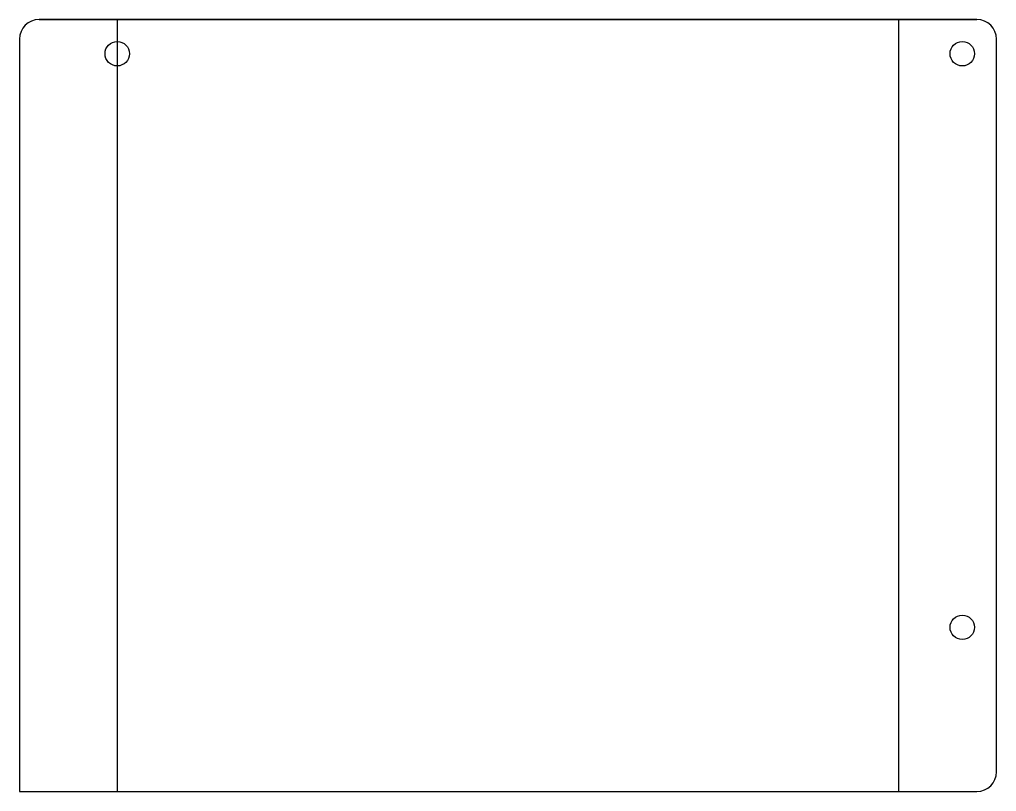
# Model space of a CAD drawing. Header units: millimetres. Extents: x -50 to 50, y -40 to 40.
import ezdxf

# ---------------------------------------------------------------- set-up
doc = ezdxf.new("R2010")
doc.units = ezdxf.units.MM

msp = doc.modelspace()

# ---------------------------------------------------------------- linework, layer by layer
for p, q in [((48, 39.5), (-48, 39.5)), ((-50, -39.5), (48, -39.5))]:
    msp.add_line(p, q)
for points in [[(-48, 39.5, 0.41421), (-50, 37.5), (-50, -39.5), (48, -39.5, 0.41421), (50, -37.5), (50, 37.5, 0.41421), (48, 39.5), (-48, 39.5), (48, 39.5)], [(48, -39.5, 0.41421), (50, -37.5), (50, 37.5, 0.41421), (48, 39.5)]]:
    msp.add_lwpolyline(points, format="xyb")
msp.add_lwpolyline([(40, 39.5), (-40, 39.5), (-40, -39.5), (40, -39.5)], close=True)
for centre in [(-40, 36), (46.5, 36), (46.5, -22.7)]:
    msp.add_circle(centre, 1.25)

doc.saveas('drawing.dxf')
